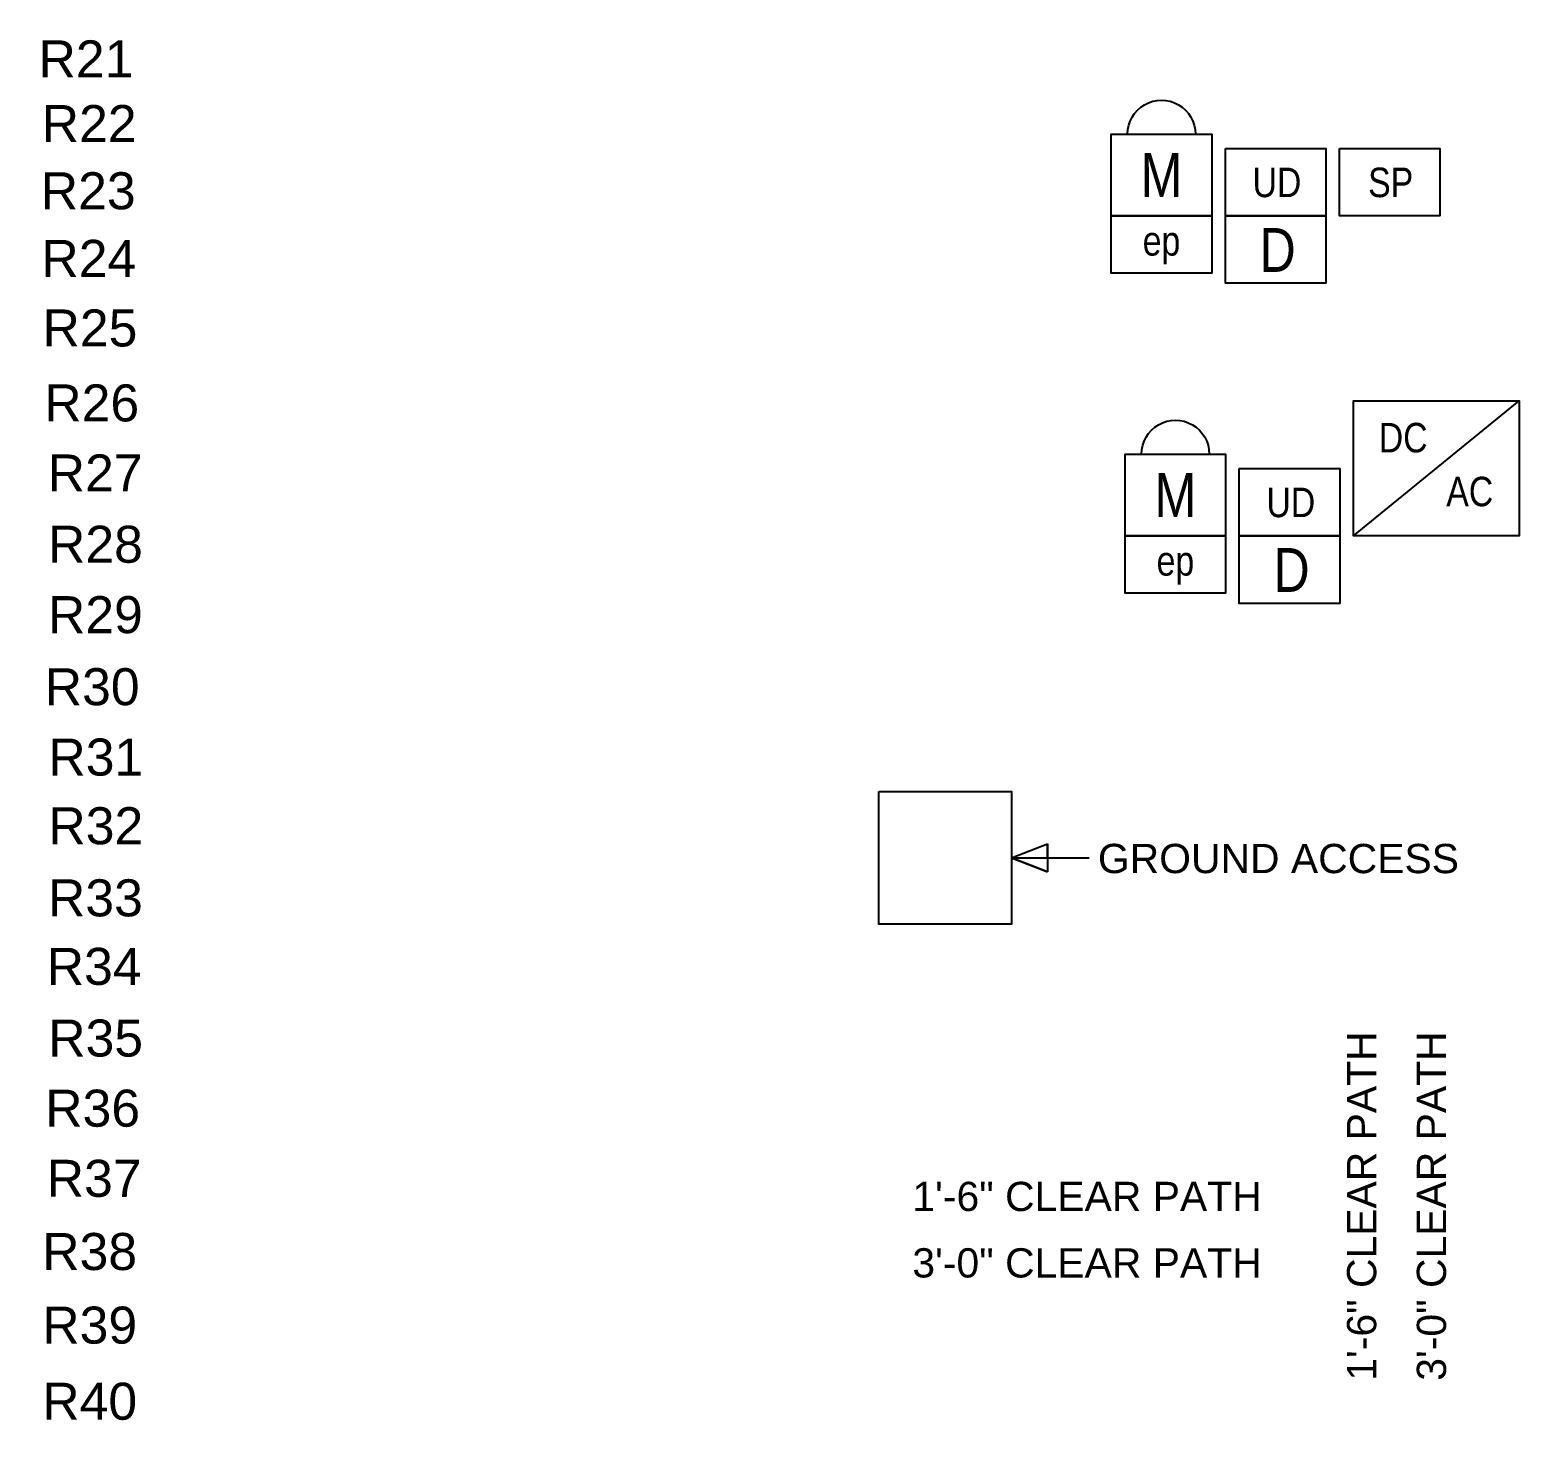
# Model space of a CAD drawing. Header units: feet. Extents: x -13431 to 10063, y 8893 to 29871.
# Drawn here: x 4611.7 to 5015.1, y 14529.7 to 14909 of the extents above; entities that cross this region are included whole.
import ezdxf
from ezdxf.enums import TextEntityAlignment as Align

# ---------------------------------------------------------------- set-up
doc = ezdxf.new("R2010")
doc.units = ezdxf.units.FT
doc.header["$MEASUREMENT"] = 0
doc.set_wipeout_variables(frame=1)
doc.layers.add('E - MODULE', color=7, linetype='Continuous')
doc.layers.add('Z - TITLEBLOCK TXT', color=7, linetype='Continuous')
doc.styles.add('PAPER SPACE TXT', font='technic_.ttf', dxfattribs={"height": 0.125})
doc.styles.add('TITLE BBLOCK TEXT', font='ARIALUNI.TTF')

# ---------------------------------------------------------------- blocks, each defined once
blk = doc.blocks.new('*U137')
h = blk.add_hatch(color=10)
h.dxf.hatch_style = 1
h.paths.add_polyline_path([(27.69, -0.07), (27.69, 3.79), (18, 0), (27.69, -3.79)], flags=17)
h.paths.add_polyline_path([(18, 0), (27.69, -3.79)], flags=16)
edge = h.paths.add_edge_path()
edge.add_line((18, 0), (27.69, 3.79))
edge.add_line((27.69, 3.79), (27.69, -3.79))
at = {"color": 10}
for p, q in [((18, 0), (27.69, 3.79, 77.4)), ((18, 0), (27.69, 3.79, 77.39)), ((18, 0), (38.97, 0)), ((18, 0), (27.69, -3.79, 77.4)), ((18, 0), (38.97, 0)), ((27.69, -3.79, 77.4), (18, 0)), ((27.69, -0.07, 1.38), (27.69, 3.79, 77.39)), ((27.69, 3.79, 77.39), (27.69, -3.79, 77.4)), ((27.69, -0.07, 1.38), (27.69, -3.79, 77.4))]:
    blk.add_line(p, q, dxfattribs=at)
at = {"color": 10, "flags": 128}
blk.add_lwpolyline([(-18, 18), (18, 18), (18, -18), (-18, -18), (-18, 18)], dxfattribs=at)
at = {"layer": 'Z - TITLEBLOCK TXT', "color": 7, "style": 'TITLE BBLOCK TEXT'}
blk.add_text('GROUND ACCESS', height=7.9252, rotation=359.9886, dxfattribs=at).set_placement((41.36, -4.14, 57.9))
blk = doc.blocks.new('*U227')
at = {"color": 94, "flags": 128}
blk.add_lwpolyline([(61.82, 0), (61.82, 36.59), (106.72, 36.59), (106.72, 0), (61.82, 0), (106.72, 36.59)], dxfattribs=at)
blk.add_lwpolyline([(22.78, 22.16), (27.21, 22.16), (27.21, 0), (0, 0), (0, 22.16), (4.43, 22.16, -1.000086), (22.78, 22.16), (22.78, 22.16), (27.21, 22.16), (27.21, 0), (0, 0), (0, 22.16), (22.78, 22.16)], format="xyb", dxfattribs=at)
at = {"color": 94}
for points in [[(30.91, 18.27), (58.12, 18.27), (58.12, 0), (30.91, 0)], [(0, 0), (27.21, 0), (27.21, -15.55), (0, -15.55)], [(30.91, 0), (58.12, 0), (58.12, -18.27), (30.91, -18.27)]]:
    blk.add_lwpolyline(points, close=True, dxfattribs=at)
at = {"color": 94, "style": 'PAPER SPACE TXT'}
for s, height, p in [('DC', 7.986, (75.29, 26.61)), ('M', 11.88, (13.6, 11.08)), ('UD', 7.986, (44.87, 9.07)), ('AC', 7.986, (93.32, 12.02)), ('D', 11.88, (45.05, -9.23))]:
    blk.add_text(s, height=height, dxfattribs=at).set_placement(p, align=Align.MIDDLE_CENTER)
blk.add_text('ep', height=7.986, rotation=359.9986, dxfattribs=at).set_placement((13.6, -6.77), align=Align.MIDDLE_CENTER)
blk = doc.blocks.new('ROOF21_ID')
at = {"color": 3}
blk.add_wipeout([(7.29, 7.87), (8.86, 7.71), (10.36, 7.24), (11.73, 6.49), (12.93, 5.48), (13.91, 4.25), (14.62, 2.86), (15.04, 1.34), (15.16, -0.22), (14.96, -1.78), (14.45, -3.26), (13.66, -4.62), (12.62, -5.79), (11.36, -6.73), (9.94, -7.41), (8.42, -7.78), (6.85, -7.87), (5.28, -7.87), (3.71, -7.87), (2.14, -7.87), (0.56, -7.87), (-1.01, -7.87), (-2.58, -7.87), (-4.15, -7.87), (-5.72, -7.87), (-7.29, -7.87), (-8.86, -7.71), (-10.36, -7.24), (-11.73, -6.49), (-12.93, -5.48), (-13.91, -4.25), (-14.62, -2.86), (-15.04, -1.34), (-15.16, 0.22), (-14.96, 1.78), (-14.45, 3.26), (-13.66, 4.62), (-12.62, 5.79), (-11.36, 6.73), (-9.94, 7.41), (-8.42, 7.78), (-6.85, 7.87), (-5.28, 7.87), (-3.71, 7.87), (-2.14, 7.87), (-0.56, 7.87), (1.01, 7.87), (2.58, 7.87), (4.15, 7.87), (5.72, 7.87)], dxfattribs=at)
at = {"layer": 'Z - TITLEBLOCK TXT', "color": 7, "style": 'TITLE BBLOCK TEXT'}
blk.add_text('R21', height=10.029, rotation=359.9886, dxfattribs=at).set_placement((0.05, -0.02), align=Align.MIDDLE_CENTER)
blk = doc.blocks.new('ROOF22_ID')
at = {"color": 3}
blk.add_wipeout([(7.29, 7.87), (8.86, 7.71), (10.36, 7.24), (11.73, 6.49), (12.93, 5.48), (13.91, 4.25), (14.62, 2.86), (15.04, 1.34), (15.16, -0.22), (14.96, -1.78), (14.45, -3.26), (13.66, -4.62), (12.62, -5.79), (11.36, -6.73), (9.94, -7.41), (8.42, -7.78), (6.85, -7.87), (5.28, -7.87), (3.71, -7.87), (2.14, -7.87), (0.56, -7.87), (-1.01, -7.87), (-2.58, -7.87), (-4.15, -7.87), (-5.72, -7.87), (-7.29, -7.87), (-8.86, -7.71), (-10.36, -7.24), (-11.73, -6.49), (-12.93, -5.48), (-13.91, -4.25), (-14.62, -2.86), (-15.04, -1.34), (-15.16, 0.22), (-14.96, 1.78), (-14.45, 3.26), (-13.66, 4.62), (-12.62, 5.79), (-11.36, 6.73), (-9.94, 7.41), (-8.42, 7.78), (-6.85, 7.87), (-5.28, 7.87), (-3.71, 7.87), (-2.14, 7.87), (-0.56, 7.87), (1.01, 7.87), (2.58, 7.87), (4.15, 7.87), (5.72, 7.87)], dxfattribs=at)
at = {"layer": 'Z - TITLEBLOCK TXT', "color": 7, "style": 'TITLE BBLOCK TEXT'}
blk.add_text('R22', height=10.029, rotation=359.9886, dxfattribs=at).set_placement((0.05, -0.02), align=Align.MIDDLE_CENTER)
blk = doc.blocks.new('ROOF23_ID')
at = {"color": 3}
blk.add_wipeout([(7.29, 7.87), (8.86, 7.71), (10.36, 7.24), (11.73, 6.49), (12.93, 5.48), (13.91, 4.25), (14.62, 2.86), (15.04, 1.34), (15.16, -0.22), (14.96, -1.78), (14.45, -3.26), (13.66, -4.62), (12.62, -5.79), (11.36, -6.73), (9.94, -7.41), (8.42, -7.78), (6.85, -7.87), (5.28, -7.87), (3.71, -7.87), (2.14, -7.87), (0.56, -7.87), (-1.01, -7.87), (-2.58, -7.87), (-4.15, -7.87), (-5.72, -7.87), (-7.29, -7.87), (-8.86, -7.71), (-10.36, -7.24), (-11.73, -6.49), (-12.93, -5.48), (-13.91, -4.25), (-14.62, -2.86), (-15.04, -1.34), (-15.16, 0.22), (-14.96, 1.78), (-14.45, 3.26), (-13.66, 4.62), (-12.62, 5.79), (-11.36, 6.73), (-9.94, 7.41), (-8.42, 7.78), (-6.85, 7.87), (-5.28, 7.87), (-3.71, 7.87), (-2.14, 7.87), (-0.56, 7.87), (1.01, 7.87), (2.58, 7.87), (4.15, 7.87), (5.72, 7.87)], dxfattribs=at)
at = {"layer": 'Z - TITLEBLOCK TXT', "color": 7, "style": 'TITLE BBLOCK TEXT'}
blk.add_text('R23', height=10.029, rotation=359.9886, dxfattribs=at).set_placement((0.05, -0.02), align=Align.MIDDLE_CENTER)
blk = doc.blocks.new('ROOF24_ID')
at = {"color": 3}
blk.add_wipeout([(7.29, 7.87), (8.86, 7.71), (10.36, 7.24), (11.73, 6.49), (12.93, 5.48), (13.91, 4.25), (14.62, 2.86), (15.04, 1.34), (15.16, -0.22), (14.96, -1.78), (14.45, -3.26), (13.66, -4.62), (12.62, -5.79), (11.36, -6.73), (9.94, -7.41), (8.42, -7.78), (6.85, -7.87), (5.28, -7.87), (3.71, -7.87), (2.14, -7.87), (0.56, -7.87), (-1.01, -7.87), (-2.58, -7.87), (-4.15, -7.87), (-5.72, -7.87), (-7.29, -7.87), (-8.86, -7.71), (-10.36, -7.24), (-11.73, -6.49), (-12.93, -5.48), (-13.91, -4.25), (-14.62, -2.86), (-15.04, -1.34), (-15.16, 0.22), (-14.96, 1.78), (-14.45, 3.26), (-13.66, 4.62), (-12.62, 5.79), (-11.36, 6.73), (-9.94, 7.41), (-8.42, 7.78), (-6.85, 7.87), (-5.28, 7.87), (-3.71, 7.87), (-2.14, 7.87), (-0.56, 7.87), (1.01, 7.87), (2.58, 7.87), (4.15, 7.87), (5.72, 7.87)], dxfattribs=at)
at = {"layer": 'Z - TITLEBLOCK TXT', "color": 7, "style": 'TITLE BBLOCK TEXT'}
blk.add_text('R24', height=10.029, rotation=359.9886, dxfattribs=at).set_placement((0.05, -0.02), align=Align.MIDDLE_CENTER)
blk = doc.blocks.new('ROOF25_ID')
at = {"color": 3}
blk.add_wipeout([(7.29, 7.87), (8.86, 7.71), (10.36, 7.24), (11.73, 6.49), (12.93, 5.48), (13.91, 4.25), (14.62, 2.86), (15.04, 1.34), (15.16, -0.22), (14.96, -1.78), (14.45, -3.26), (13.66, -4.62), (12.62, -5.79), (11.36, -6.73), (9.94, -7.41), (8.42, -7.78), (6.85, -7.87), (5.28, -7.87), (3.71, -7.87), (2.14, -7.87), (0.56, -7.87), (-1.01, -7.87), (-2.58, -7.87), (-4.15, -7.87), (-5.72, -7.87), (-7.29, -7.87), (-8.86, -7.71), (-10.36, -7.24), (-11.73, -6.49), (-12.93, -5.48), (-13.91, -4.25), (-14.62, -2.86), (-15.04, -1.34), (-15.16, 0.22), (-14.96, 1.78), (-14.45, 3.26), (-13.66, 4.62), (-12.62, 5.79), (-11.36, 6.73), (-9.94, 7.41), (-8.42, 7.78), (-6.85, 7.87), (-5.28, 7.87), (-3.71, 7.87), (-2.14, 7.87), (-0.56, 7.87), (1.01, 7.87), (2.58, 7.87), (4.15, 7.87), (5.72, 7.87)], dxfattribs=at)
at = {"layer": 'Z - TITLEBLOCK TXT', "color": 7, "style": 'TITLE BBLOCK TEXT'}
blk.add_text('R25', height=10.029, rotation=359.9886, dxfattribs=at).set_placement((0.05, -0.02), align=Align.MIDDLE_CENTER)
blk = doc.blocks.new('ROOF26_ID')
at = {"color": 3}
blk.add_wipeout([(7.29, 7.87), (8.86, 7.71), (10.36, 7.24), (11.73, 6.49), (12.93, 5.48), (13.91, 4.25), (14.62, 2.86), (15.04, 1.34), (15.16, -0.22), (14.96, -1.78), (14.45, -3.26), (13.66, -4.62), (12.62, -5.79), (11.36, -6.73), (9.94, -7.41), (8.42, -7.78), (6.85, -7.87), (5.28, -7.87), (3.71, -7.87), (2.14, -7.87), (0.56, -7.87), (-1.01, -7.87), (-2.58, -7.87), (-4.15, -7.87), (-5.72, -7.87), (-7.29, -7.87), (-8.86, -7.71), (-10.36, -7.24), (-11.73, -6.49), (-12.93, -5.48), (-13.91, -4.25), (-14.62, -2.86), (-15.04, -1.34), (-15.16, 0.22), (-14.96, 1.78), (-14.45, 3.26), (-13.66, 4.62), (-12.62, 5.79), (-11.36, 6.73), (-9.94, 7.41), (-8.42, 7.78), (-6.85, 7.87), (-5.28, 7.87), (-3.71, 7.87), (-2.14, 7.87), (-0.56, 7.87), (1.01, 7.87), (2.58, 7.87), (4.15, 7.87), (5.72, 7.87)], dxfattribs=at)
at = {"layer": 'Z - TITLEBLOCK TXT', "color": 7, "style": 'TITLE BBLOCK TEXT'}
blk.add_text('R26', height=10.029, rotation=359.9886, dxfattribs=at).set_placement((0.05, -0.02), align=Align.MIDDLE_CENTER)
blk = doc.blocks.new('ROOF27_ID')
at = {"color": 3}
blk.add_wipeout([(7.29, 7.87), (8.86, 7.71), (10.36, 7.24), (11.73, 6.49), (12.93, 5.48), (13.91, 4.25), (14.62, 2.86), (15.04, 1.34), (15.16, -0.22), (14.96, -1.78), (14.45, -3.26), (13.66, -4.62), (12.62, -5.79), (11.36, -6.73), (9.94, -7.41), (8.42, -7.78), (6.85, -7.87), (5.28, -7.87), (3.71, -7.87), (2.14, -7.87), (0.56, -7.87), (-1.01, -7.87), (-2.58, -7.87), (-4.15, -7.87), (-5.72, -7.87), (-7.29, -7.87), (-8.86, -7.71), (-10.36, -7.24), (-11.73, -6.49), (-12.93, -5.48), (-13.91, -4.25), (-14.62, -2.86), (-15.04, -1.34), (-15.16, 0.22), (-14.96, 1.78), (-14.45, 3.26), (-13.66, 4.62), (-12.62, 5.79), (-11.36, 6.73), (-9.94, 7.41), (-8.42, 7.78), (-6.85, 7.87), (-5.28, 7.87), (-3.71, 7.87), (-2.14, 7.87), (-0.56, 7.87), (1.01, 7.87), (2.58, 7.87), (4.15, 7.87), (5.72, 7.87)], dxfattribs=at)
at = {"layer": 'Z - TITLEBLOCK TXT', "color": 7, "style": 'TITLE BBLOCK TEXT'}
blk.add_text('R27', height=10.029, rotation=359.9886, dxfattribs=at).set_placement((0.05, -0.02), align=Align.MIDDLE_CENTER)
blk = doc.blocks.new('ROOF28_ID')
at = {"color": 3}
blk.add_wipeout([(7.29, 7.87), (8.86, 7.71), (10.36, 7.24), (11.73, 6.49), (12.93, 5.48), (13.91, 4.25), (14.62, 2.86), (15.04, 1.34), (15.16, -0.22), (14.96, -1.78), (14.45, -3.26), (13.66, -4.62), (12.62, -5.79), (11.36, -6.73), (9.94, -7.41), (8.42, -7.78), (6.85, -7.87), (5.28, -7.87), (3.71, -7.87), (2.14, -7.87), (0.56, -7.87), (-1.01, -7.87), (-2.58, -7.87), (-4.15, -7.87), (-5.72, -7.87), (-7.29, -7.87), (-8.86, -7.71), (-10.36, -7.24), (-11.73, -6.49), (-12.93, -5.48), (-13.91, -4.25), (-14.62, -2.86), (-15.04, -1.34), (-15.16, 0.22), (-14.96, 1.78), (-14.45, 3.26), (-13.66, 4.62), (-12.62, 5.79), (-11.36, 6.73), (-9.94, 7.41), (-8.42, 7.78), (-6.85, 7.87), (-5.28, 7.87), (-3.71, 7.87), (-2.14, 7.87), (-0.56, 7.87), (1.01, 7.87), (2.58, 7.87), (4.15, 7.87), (5.72, 7.87)], dxfattribs=at)
at = {"layer": 'Z - TITLEBLOCK TXT', "color": 7, "style": 'TITLE BBLOCK TEXT'}
blk.add_text('R28', height=10.029, rotation=359.9886, dxfattribs=at).set_placement((0.05, -0.02), align=Align.MIDDLE_CENTER)
blk = doc.blocks.new('ROOF29_ID')
at = {"color": 3}
blk.add_wipeout([(7.29, 7.87), (8.86, 7.71), (10.36, 7.24), (11.73, 6.49), (12.93, 5.48), (13.91, 4.25), (14.62, 2.86), (15.04, 1.34), (15.16, -0.22), (14.96, -1.78), (14.45, -3.26), (13.66, -4.62), (12.62, -5.79), (11.36, -6.73), (9.94, -7.41), (8.42, -7.78), (6.85, -7.87), (5.28, -7.87), (3.71, -7.87), (2.14, -7.87), (0.56, -7.87), (-1.01, -7.87), (-2.58, -7.87), (-4.15, -7.87), (-5.72, -7.87), (-7.29, -7.87), (-8.86, -7.71), (-10.36, -7.24), (-11.73, -6.49), (-12.93, -5.48), (-13.91, -4.25), (-14.62, -2.86), (-15.04, -1.34), (-15.16, 0.22), (-14.96, 1.78), (-14.45, 3.26), (-13.66, 4.62), (-12.62, 5.79), (-11.36, 6.73), (-9.94, 7.41), (-8.42, 7.78), (-6.85, 7.87), (-5.28, 7.87), (-3.71, 7.87), (-2.14, 7.87), (-0.56, 7.87), (1.01, 7.87), (2.58, 7.87), (4.15, 7.87), (5.72, 7.87)], dxfattribs=at)
at = {"layer": 'Z - TITLEBLOCK TXT', "color": 7, "style": 'TITLE BBLOCK TEXT'}
blk.add_text('R29', height=10.029, rotation=359.9886, dxfattribs=at).set_placement((0.05, -0.02), align=Align.MIDDLE_CENTER)
blk = doc.blocks.new('ROOF30_ID')
at = {"color": 3}
blk.add_wipeout([(7.29, 7.87), (8.86, 7.71), (10.36, 7.24), (11.73, 6.49), (12.93, 5.48), (13.91, 4.25), (14.62, 2.86), (15.04, 1.34), (15.16, -0.22), (14.96, -1.78), (14.45, -3.26), (13.66, -4.62), (12.62, -5.79), (11.36, -6.73), (9.94, -7.41), (8.42, -7.78), (6.85, -7.87), (5.28, -7.87), (3.71, -7.87), (2.14, -7.87), (0.56, -7.87), (-1.01, -7.87), (-2.58, -7.87), (-4.15, -7.87), (-5.72, -7.87), (-7.29, -7.87), (-8.86, -7.71), (-10.36, -7.24), (-11.73, -6.49), (-12.93, -5.48), (-13.91, -4.25), (-14.62, -2.86), (-15.04, -1.34), (-15.16, 0.22), (-14.96, 1.78), (-14.45, 3.26), (-13.66, 4.62), (-12.62, 5.79), (-11.36, 6.73), (-9.94, 7.41), (-8.42, 7.78), (-6.85, 7.87), (-5.28, 7.87), (-3.71, 7.87), (-2.14, 7.87), (-0.56, 7.87), (1.01, 7.87), (2.58, 7.87), (4.15, 7.87), (5.72, 7.87)], dxfattribs=at)
at = {"layer": 'Z - TITLEBLOCK TXT', "color": 7, "style": 'TITLE BBLOCK TEXT'}
blk.add_text('R30', height=10.029, rotation=359.9886, dxfattribs=at).set_placement((0.05, -0.02), align=Align.MIDDLE_CENTER)
blk = doc.blocks.new('ROOF31_ID')
at = {"color": 3}
blk.add_wipeout([(7.29, 7.87), (8.86, 7.71), (10.36, 7.24), (11.73, 6.49), (12.93, 5.48), (13.91, 4.25), (14.62, 2.86), (15.04, 1.34), (15.16, -0.22), (14.96, -1.78), (14.45, -3.26), (13.66, -4.62), (12.62, -5.79), (11.36, -6.73), (9.94, -7.41), (8.42, -7.78), (6.85, -7.87), (5.28, -7.87), (3.71, -7.87), (2.14, -7.87), (0.56, -7.87), (-1.01, -7.87), (-2.58, -7.87), (-4.15, -7.87), (-5.72, -7.87), (-7.29, -7.87), (-8.86, -7.71), (-10.36, -7.24), (-11.73, -6.49), (-12.93, -5.48), (-13.91, -4.25), (-14.62, -2.86), (-15.04, -1.34), (-15.16, 0.22), (-14.96, 1.78), (-14.45, 3.26), (-13.66, 4.62), (-12.62, 5.79), (-11.36, 6.73), (-9.94, 7.41), (-8.42, 7.78), (-6.85, 7.87), (-5.28, 7.87), (-3.71, 7.87), (-2.14, 7.87), (-0.56, 7.87), (1.01, 7.87), (2.58, 7.87), (4.15, 7.87), (5.72, 7.87)], dxfattribs=at)
at = {"layer": 'Z - TITLEBLOCK TXT', "color": 7, "style": 'TITLE BBLOCK TEXT'}
blk.add_text('R31', height=10.029, rotation=359.9886, dxfattribs=at).set_placement((0.05, -0.02), align=Align.MIDDLE_CENTER)
blk = doc.blocks.new('ROOF32_ID')
at = {"color": 3}
blk.add_wipeout([(7.29, 7.87), (8.86, 7.71), (10.36, 7.24), (11.73, 6.49), (12.93, 5.48), (13.91, 4.25), (14.62, 2.86), (15.04, 1.34), (15.16, -0.22), (14.96, -1.78), (14.45, -3.26), (13.66, -4.62), (12.62, -5.79), (11.36, -6.73), (9.94, -7.41), (8.42, -7.78), (6.85, -7.87), (5.28, -7.87), (3.71, -7.87), (2.14, -7.87), (0.56, -7.87), (-1.01, -7.87), (-2.58, -7.87), (-4.15, -7.87), (-5.72, -7.87), (-7.29, -7.87), (-8.86, -7.71), (-10.36, -7.24), (-11.73, -6.49), (-12.93, -5.48), (-13.91, -4.25), (-14.62, -2.86), (-15.04, -1.34), (-15.16, 0.22), (-14.96, 1.78), (-14.45, 3.26), (-13.66, 4.62), (-12.62, 5.79), (-11.36, 6.73), (-9.94, 7.41), (-8.42, 7.78), (-6.85, 7.87), (-5.28, 7.87), (-3.71, 7.87), (-2.14, 7.87), (-0.56, 7.87), (1.01, 7.87), (2.58, 7.87), (4.15, 7.87), (5.72, 7.87)], dxfattribs=at)
at = {"layer": 'Z - TITLEBLOCK TXT', "color": 7, "style": 'TITLE BBLOCK TEXT'}
blk.add_text('R32', height=10.029, rotation=359.9886, dxfattribs=at).set_placement((0.05, -0.02), align=Align.MIDDLE_CENTER)
blk = doc.blocks.new('ROOF33_ID')
at = {"color": 3}
blk.add_wipeout([(7.29, 7.87), (8.86, 7.71), (10.36, 7.24), (11.73, 6.49), (12.93, 5.48), (13.91, 4.25), (14.62, 2.86), (15.04, 1.34), (15.16, -0.22), (14.96, -1.78), (14.45, -3.26), (13.66, -4.62), (12.62, -5.79), (11.36, -6.73), (9.94, -7.41), (8.42, -7.78), (6.85, -7.87), (5.28, -7.87), (3.71, -7.87), (2.14, -7.87), (0.56, -7.87), (-1.01, -7.87), (-2.58, -7.87), (-4.15, -7.87), (-5.72, -7.87), (-7.29, -7.87), (-8.86, -7.71), (-10.36, -7.24), (-11.73, -6.49), (-12.93, -5.48), (-13.91, -4.25), (-14.62, -2.86), (-15.04, -1.34), (-15.16, 0.22), (-14.96, 1.78), (-14.45, 3.26), (-13.66, 4.62), (-12.62, 5.79), (-11.36, 6.73), (-9.94, 7.41), (-8.42, 7.78), (-6.85, 7.87), (-5.28, 7.87), (-3.71, 7.87), (-2.14, 7.87), (-0.56, 7.87), (1.01, 7.87), (2.58, 7.87), (4.15, 7.87), (5.72, 7.87)], dxfattribs=at)
at = {"layer": 'Z - TITLEBLOCK TXT', "color": 7, "style": 'TITLE BBLOCK TEXT'}
blk.add_text('R33', height=10.029, rotation=359.9886, dxfattribs=at).set_placement((0.05, -0.02), align=Align.MIDDLE_CENTER)
blk = doc.blocks.new('ROOF34_ID')
at = {"color": 3}
blk.add_wipeout([(7.29, 7.87), (8.86, 7.71), (10.36, 7.24), (11.73, 6.49), (12.93, 5.48), (13.91, 4.25), (14.62, 2.86), (15.04, 1.34), (15.16, -0.22), (14.96, -1.78), (14.45, -3.26), (13.66, -4.62), (12.62, -5.79), (11.36, -6.73), (9.94, -7.41), (8.42, -7.78), (6.85, -7.87), (5.28, -7.87), (3.71, -7.87), (2.14, -7.87), (0.56, -7.87), (-1.01, -7.87), (-2.58, -7.87), (-4.15, -7.87), (-5.72, -7.87), (-7.29, -7.87), (-8.86, -7.71), (-10.36, -7.24), (-11.73, -6.49), (-12.93, -5.48), (-13.91, -4.25), (-14.62, -2.86), (-15.04, -1.34), (-15.16, 0.22), (-14.96, 1.78), (-14.45, 3.26), (-13.66, 4.62), (-12.62, 5.79), (-11.36, 6.73), (-9.94, 7.41), (-8.42, 7.78), (-6.85, 7.87), (-5.28, 7.87), (-3.71, 7.87), (-2.14, 7.87), (-0.56, 7.87), (1.01, 7.87), (2.58, 7.87), (4.15, 7.87), (5.72, 7.87)], dxfattribs=at)
at = {"layer": 'Z - TITLEBLOCK TXT', "color": 7, "style": 'TITLE BBLOCK TEXT'}
blk.add_text('R34', height=10.029, rotation=359.9886, dxfattribs=at).set_placement((0.05, -0.02), align=Align.MIDDLE_CENTER)
blk = doc.blocks.new('ROOF35_ID')
at = {"color": 3}
blk.add_wipeout([(7.29, 7.87), (8.86, 7.71), (10.36, 7.24), (11.73, 6.49), (12.93, 5.48), (13.91, 4.25), (14.62, 2.86), (15.04, 1.34), (15.16, -0.22), (14.96, -1.78), (14.45, -3.26), (13.66, -4.62), (12.62, -5.79), (11.36, -6.73), (9.94, -7.41), (8.42, -7.78), (6.85, -7.87), (5.28, -7.87), (3.71, -7.87), (2.14, -7.87), (0.56, -7.87), (-1.01, -7.87), (-2.58, -7.87), (-4.15, -7.87), (-5.72, -7.87), (-7.29, -7.87), (-8.86, -7.71), (-10.36, -7.24), (-11.73, -6.49), (-12.93, -5.48), (-13.91, -4.25), (-14.62, -2.86), (-15.04, -1.34), (-15.16, 0.22), (-14.96, 1.78), (-14.45, 3.26), (-13.66, 4.62), (-12.62, 5.79), (-11.36, 6.73), (-9.94, 7.41), (-8.42, 7.78), (-6.85, 7.87), (-5.28, 7.87), (-3.71, 7.87), (-2.14, 7.87), (-0.56, 7.87), (1.01, 7.87), (2.58, 7.87), (4.15, 7.87), (5.72, 7.87)], dxfattribs=at)
at = {"layer": 'Z - TITLEBLOCK TXT', "color": 7, "style": 'TITLE BBLOCK TEXT'}
blk.add_text('R35', height=10.029, rotation=359.9886, dxfattribs=at).set_placement((0.05, -0.02), align=Align.MIDDLE_CENTER)
blk = doc.blocks.new('ROOF36_ID')
at = {"color": 3}
blk.add_wipeout([(7.29, 7.87), (8.86, 7.71), (10.36, 7.24), (11.73, 6.49), (12.93, 5.48), (13.91, 4.25), (14.62, 2.86), (15.04, 1.34), (15.16, -0.22), (14.96, -1.78), (14.45, -3.26), (13.66, -4.62), (12.62, -5.79), (11.36, -6.73), (9.94, -7.41), (8.42, -7.78), (6.85, -7.87), (5.28, -7.87), (3.71, -7.87), (2.14, -7.87), (0.56, -7.87), (-1.01, -7.87), (-2.58, -7.87), (-4.15, -7.87), (-5.72, -7.87), (-7.29, -7.87), (-8.86, -7.71), (-10.36, -7.24), (-11.73, -6.49), (-12.93, -5.48), (-13.91, -4.25), (-14.62, -2.86), (-15.04, -1.34), (-15.16, 0.22), (-14.96, 1.78), (-14.45, 3.26), (-13.66, 4.62), (-12.62, 5.79), (-11.36, 6.73), (-9.94, 7.41), (-8.42, 7.78), (-6.85, 7.87), (-5.28, 7.87), (-3.71, 7.87), (-2.14, 7.87), (-0.56, 7.87), (1.01, 7.87), (2.58, 7.87), (4.15, 7.87), (5.72, 7.87)], dxfattribs=at)
at = {"layer": 'Z - TITLEBLOCK TXT', "color": 7, "style": 'TITLE BBLOCK TEXT'}
blk.add_text('R36', height=10.029, rotation=359.9886, dxfattribs=at).set_placement((0.05, -0.02), align=Align.MIDDLE_CENTER)
blk = doc.blocks.new('ROOF37_ID')
at = {"color": 3}
blk.add_wipeout([(7.29, 7.87), (8.86, 7.71), (10.36, 7.24), (11.73, 6.49), (12.93, 5.48), (13.91, 4.25), (14.62, 2.86), (15.04, 1.34), (15.16, -0.22), (14.96, -1.78), (14.45, -3.26), (13.66, -4.62), (12.62, -5.79), (11.36, -6.73), (9.94, -7.41), (8.42, -7.78), (6.85, -7.87), (5.28, -7.87), (3.71, -7.87), (2.14, -7.87), (0.56, -7.87), (-1.01, -7.87), (-2.58, -7.87), (-4.15, -7.87), (-5.72, -7.87), (-7.29, -7.87), (-8.86, -7.71), (-10.36, -7.24), (-11.73, -6.49), (-12.93, -5.48), (-13.91, -4.25), (-14.62, -2.86), (-15.04, -1.34), (-15.16, 0.22), (-14.96, 1.78), (-14.45, 3.26), (-13.66, 4.62), (-12.62, 5.79), (-11.36, 6.73), (-9.94, 7.41), (-8.42, 7.78), (-6.85, 7.87), (-5.28, 7.87), (-3.71, 7.87), (-2.14, 7.87), (-0.56, 7.87), (1.01, 7.87), (2.58, 7.87), (4.15, 7.87), (5.72, 7.87)], dxfattribs=at)
at = {"layer": 'Z - TITLEBLOCK TXT', "color": 7, "style": 'TITLE BBLOCK TEXT'}
blk.add_text('R37', height=10.029, rotation=359.9886, dxfattribs=at).set_placement((0.05, -0.02), align=Align.MIDDLE_CENTER)
blk = doc.blocks.new('ROOF38_ID')
at = {"color": 3}
blk.add_wipeout([(7.29, 7.87), (8.86, 7.71), (10.36, 7.24), (11.73, 6.49), (12.93, 5.48), (13.91, 4.25), (14.62, 2.86), (15.04, 1.34), (15.16, -0.22), (14.96, -1.78), (14.45, -3.26), (13.66, -4.62), (12.62, -5.79), (11.36, -6.73), (9.94, -7.41), (8.42, -7.78), (6.85, -7.87), (5.28, -7.87), (3.71, -7.87), (2.14, -7.87), (0.56, -7.87), (-1.01, -7.87), (-2.58, -7.87), (-4.15, -7.87), (-5.72, -7.87), (-7.29, -7.87), (-8.86, -7.71), (-10.36, -7.24), (-11.73, -6.49), (-12.93, -5.48), (-13.91, -4.25), (-14.62, -2.86), (-15.04, -1.34), (-15.16, 0.22), (-14.96, 1.78), (-14.45, 3.26), (-13.66, 4.62), (-12.62, 5.79), (-11.36, 6.73), (-9.94, 7.41), (-8.42, 7.78), (-6.85, 7.87), (-5.28, 7.87), (-3.71, 7.87), (-2.14, 7.87), (-0.56, 7.87), (1.01, 7.87), (2.58, 7.87), (4.15, 7.87), (5.72, 7.87)], dxfattribs=at)
at = {"layer": 'Z - TITLEBLOCK TXT', "color": 7, "style": 'TITLE BBLOCK TEXT'}
blk.add_text('R38', height=10.029, rotation=359.9886, dxfattribs=at).set_placement((0.05, -0.02), align=Align.MIDDLE_CENTER)
blk = doc.blocks.new('ROOF39_ID')
at = {"color": 3}
blk.add_wipeout([(7.29, 7.87), (8.86, 7.71), (10.36, 7.24), (11.73, 6.49), (12.93, 5.48), (13.91, 4.25), (14.62, 2.86), (15.04, 1.34), (15.16, -0.22), (14.96, -1.78), (14.45, -3.26), (13.66, -4.62), (12.62, -5.79), (11.36, -6.73), (9.94, -7.41), (8.42, -7.78), (6.85, -7.87), (5.28, -7.87), (3.71, -7.87), (2.14, -7.87), (0.56, -7.87), (-1.01, -7.87), (-2.58, -7.87), (-4.15, -7.87), (-5.72, -7.87), (-7.29, -7.87), (-8.86, -7.71), (-10.36, -7.24), (-11.73, -6.49), (-12.93, -5.48), (-13.91, -4.25), (-14.62, -2.86), (-15.04, -1.34), (-15.16, 0.22), (-14.96, 1.78), (-14.45, 3.26), (-13.66, 4.62), (-12.62, 5.79), (-11.36, 6.73), (-9.94, 7.41), (-8.42, 7.78), (-6.85, 7.87), (-5.28, 7.87), (-3.71, 7.87), (-2.14, 7.87), (-0.56, 7.87), (1.01, 7.87), (2.58, 7.87), (4.15, 7.87), (5.72, 7.87)], dxfattribs=at)
at = {"layer": 'Z - TITLEBLOCK TXT', "color": 7, "style": 'TITLE BBLOCK TEXT'}
blk.add_text('R39', height=10.029, rotation=359.9886, dxfattribs=at).set_placement((0.05, -0.02), align=Align.MIDDLE_CENTER)
blk = doc.blocks.new('ROOF40_ID')
at = {"color": 3}
blk.add_wipeout([(7.29, 7.87), (8.86, 7.71), (10.36, 7.24), (11.73, 6.49), (12.93, 5.48), (13.91, 4.25), (14.62, 2.86), (15.04, 1.34), (15.16, -0.22), (14.96, -1.78), (14.45, -3.26), (13.66, -4.62), (12.62, -5.79), (11.36, -6.73), (9.94, -7.41), (8.42, -7.78), (6.85, -7.87), (5.28, -7.87), (3.71, -7.87), (2.14, -7.87), (0.56, -7.87), (-1.01, -7.87), (-2.58, -7.87), (-4.15, -7.87), (-5.72, -7.87), (-7.29, -7.87), (-8.86, -7.71), (-10.36, -7.24), (-11.73, -6.49), (-12.93, -5.48), (-13.91, -4.25), (-14.62, -2.86), (-15.04, -1.34), (-15.16, 0.22), (-14.96, 1.78), (-14.45, 3.26), (-13.66, 4.62), (-12.62, 5.79), (-11.36, 6.73), (-9.94, 7.41), (-8.42, 7.78), (-6.85, 7.87), (-5.28, 7.87), (-3.71, 7.87), (-2.14, 7.87), (-0.56, 7.87), (1.01, 7.87), (2.58, 7.87), (4.15, 7.87), (5.72, 7.87)], dxfattribs=at)
at = {"layer": 'Z - TITLEBLOCK TXT', "color": 7, "style": 'TITLE BBLOCK TEXT'}
blk.add_text('R40', height=10.029, rotation=359.9886, dxfattribs=at).set_placement((0.05, -0.02), align=Align.MIDDLE_CENTER)
blk = doc.blocks.new('*U231')
at = {"color": 1, "flags": 128}
blk.add_lwpolyline([(22.78, 22.16), (27.21, 22.16), (27.21, 0), (0, 0), (0, 22.16), (4.43, 22.16, -1.000086), (22.78, 22.16), (22.78, 22.16), (27.21, 22.16), (27.21, 0), (0, 0), (0, 22.16), (22.78, 22.16)], format="xyb", dxfattribs=at)
at = {"color": 1}
for points in [[(30.91, 18.27), (58.12, 18.27), (58.12, 0), (30.91, 0)], [(61.82, 18.27), (89.03, 18.27), (89.03, 0), (61.82, 0)], [(0, 0), (27.21, 0), (27.21, -15.55), (0, -15.55)], [(30.91, 0), (58.12, 0), (58.12, -18.27), (30.91, -18.27)]]:
    blk.add_lwpolyline(points, close=True, dxfattribs=at)
at = {"color": 1, "style": 'PAPER SPACE TXT'}
for s, height, p in [('M', 11.88, (13.6, 11.08)), ('UD', 7.986, (44.87, 9.07)), ('SP', 7.986, (75.68, 9.07)), ('D', 11.88, (45.05, -9.23))]:
    blk.add_text(s, height=height, dxfattribs=at).set_placement(p, align=Align.MIDDLE_CENTER)
blk.add_text('ep', height=7.986, rotation=359.9986, dxfattribs=at).set_placement((13.6, -6.77), align=Align.MIDDLE_CENTER)

msp = doc.modelspace()

# ---------------------------------------------------------------- block references
at = {"color": 3}
for name, p in [('*U231', (4904.61, 14858.6)), ('*U227', (4908.38, 14771.92)), ('*U137', (4859.63, 14684.72))]:
    msp.add_blockref(name, p, dxfattribs=at)
at = {"layer": 'E - MODULE', "color": 3}
for name, p in [('ROOF21_ID', (4626.87, 14901.14)), ('ROOF23_ID', (4627.48, 14865.42)), ('ROOF24_ID', (4627.65, 14847.1)), ('ROOF25_ID', (4627.96, 14828.26)), ('ROOF26_ID', (4628.44, 14807.96)), ('ROOF27_ID', (4629.36, 14788.98)), ('ROOF28_ID', (4629.44, 14769.68)), ('ROOF29_ID', (4629.43, 14750.6)), ('ROOF30_ID', (4628.56, 14731.09)), ('ROOF31_ID', (4629.55, 14712.03)), ('ROOF32_ID', (4629.55, 14693.43)), ('ROOF33_ID', (4629.44, 14673.9)), ('ROOF34_ID', (4629.1, 14655.34)), ('ROOF35_ID', (4629.5, 14635.93)), ('ROOF36_ID', (4628.69, 14616.93)), ('ROOF37_ID', (4629.1, 14597.93)), ('ROOF38_ID', (4627.88, 14578.11)), ('ROOF39_ID', (4627.89, 14558.17)), ('ROOF40_ID', (4627.89, 14537.55))]:
    msp.add_blockref(name, p, dxfattribs=at)

# ---------------------------------------------------------------- texts
at = {"layer": 'Z - TITLEBLOCK TXT', "color": 7, "style": 'TITLE BBLOCK TEXT'}
for s, rotation, p in [('1\'-6" CLEAR PATH', 90, (4976.38, 14543.08, 230.79)), ('3\'-0" CLEAR PATH', 90, (4995.29, 14543.08, 230.79)), ('1\'-6" CLEAR PATH', 359.9886, (4850.73, 14589.05, 230.79)), ('3\'-0" CLEAR PATH', 359.9886, (4850.73, 14571.05, 230.79))]:
    msp.add_text(s, height=7.9252, rotation=rotation, dxfattribs=at).set_placement(p)

# ---------------------------------------------------------------- next in the draw order: block references
at = {"layer": 'E - MODULE', "color": 3}
msp.add_blockref('ROOF22_ID', (4627.74, 14883.62), dxfattribs=at)

doc.saveas('drawing.dxf')
